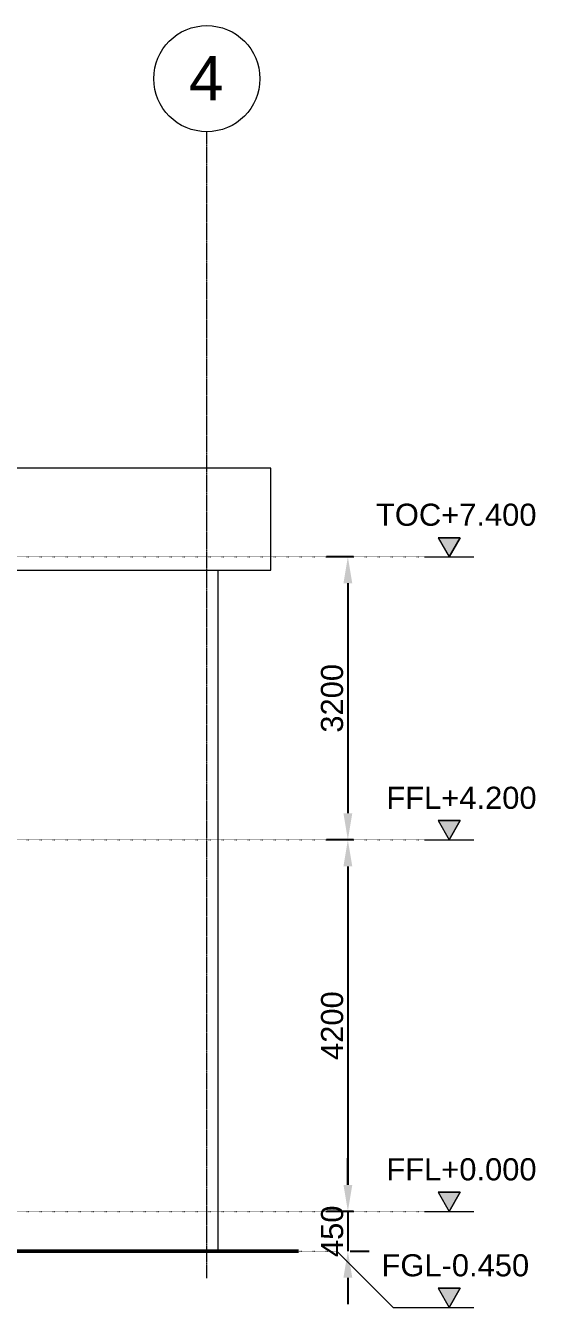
# Model space of a CAD drawing. Header units: millimetres. Extents: x -22696 to 333987, y -7117 to 2643871.
# Drawn here: x 151552 to 157316, y -1085 to 13405 of the extents above; entities that cross this region are included whole.
import ezdxf

# ---------------------------------------------------------------- set-up
doc = ezdxf.new("R2010")
doc.units = ezdxf.units.MM
doc.linetypes.add('Dot 2mm', pattern=[2, 0, -2])
doc.linetypes.add('Grid Line', pattern=[22.225, 12.7, -3.175, 3.175, -3.175])
for name, color, linetype, lineweight in [('A_Center_Line', 7, 'Continuous', 9), ('A_Col_Ele', 7, 'Continuous', 18), ('A_Dim1', 7, 'Continuous', 9), ('A_level', 7, 'Continuous', 9), ('A_Level_tag', 7, 'Continuous', 9), ('A_LINE', 94, 'Continuous', 18), ('A_Wall_Ele', 7, 'Continuous', 9)]:
    doc.layers.add(name, color=color, linetype=linetype, lineweight=lineweight)
doc.styles.add('Arial', font='arial.ttf', dxfattribs={"height": 250})
doc.styles.add('Arial_4', font='arial.ttf', dxfattribs={"height": 500})
doc.dimstyles.new('MM_Diagonal_-_2_5mm_Arial', dxfattribs={"dimscale": 304.8, "dimtxt": 255.06485, "dimasz": 0.984252, "dimexe": 0.787402, "dimexo": 0.492126, "dimgap": 0.164042, "dimtad": 1, "dimdec": 0, "dimzin": 0, "dimdsep": 46, "dimtxsty": 'Arial', "dimsah": 1, "dimcen": 0.09, "dimazin": 0, "dimtfac": 1, "dimtdec": 4, "dimtix": 1, "dimtmove": 0, "dimatfit": 3, "dimfxl": 0, "dimtvp": 1, "dimtolj": 1, "dimtzin": 0, "dimarcsym": 0})

# ---------------------------------------------------------------- blocks, each defined once
blk = doc.blocks.new('Level - MM_Level Head - Down Aerrow_Meter_FFL_-431252-East Elevation')
at = {"layer": 'A_Level_tag'}
blk.add_hatch(color=256, dxfattribs=at).paths.add_polyline_path([(14490, 0), (14365, 217), (14615, 217)])
for p, q in [((14365, 217), (14490, 0)), ((14365, 217), (14615, 217)), ((14615, 217), (14365, 217)), ((14365, 217), (14490, 0)), ((14615, 217), (14490, 0)), ((14490, 0), (14615, 217)), ((14212, 0), (14768, 0))]:
    blk.add_line(p, q, dxfattribs=at)
blk = doc.blocks.new('Level - MM_Level Head - Down Aerrow_Meter_FGL_-431475-East Elevation')
at = {"layer": 'A_Level_tag'}
blk.add_hatch(color=256, dxfattribs=at).paths.add_polyline_path([(14490, -1085), (14365, -868), (14615, -868)])
for p, q in [((14365, -868), (14490, -1085)), ((14365, -868), (14615, -868)), ((14615, -868), (14365, -868)), ((14365, -868), (14490, -1085)), ((14615, -868), (14490, -1085)), ((14490, -1085), (14615, -868)), ((14212, -1085), (14768, -1085))]:
    blk.add_line(p, q, dxfattribs=at)
blk = doc.blocks.new('Grid - MM_Grid Head - Circle-325942-East Elevation')
at = {"layer": 'A_Center_Line'}
blk.add_circle((11750, 12805), 600, dxfattribs=at)
blk = doc.blocks.new('DIMBLOCK72-East Elevation')
at = {"layer": 'A_Dim1', "color": 0, "lineweight": -2}
for p, q in [((155258, 4200), (154956, 4200)), ((155196, 3900), (155196, 300)), ((155258, 0), (154956, 0))]:
    blk.add_line(p, q, dxfattribs=at)
at = {"layer": 'A_Dim1', "color": 0}
for points in [[(155146, 3900), (155246, 3900), (155196, 4200)], [(155146, 300), (155246, 300), (155196, 0)]]:
    blk.add_solid(points, dxfattribs=at)
at = {"layer": 'Defpoints', "color": 0}
for p in [(155408, 4200), (155408, 0), (155196, 0)]:
    blk.add_point(p, dxfattribs=at)
at = {"layer": 'A_Dim1', "color": 0, "insert": (155019, 2100), "char_height": 250, "width": 922.94, "attachment_point": 5, "rotation": 90, "style": 'Arial'}
blk.add_mtext('\\A1;4200', dxfattribs=at)
blk = doc.blocks.new('Level - MM_Level Head - Down Aerrow_Meter_TOC_-432144-East Elevation')
at = {"layer": 'A_Level_tag'}
blk.add_hatch(color=256, dxfattribs=at).paths.add_polyline_path([(14490, 7400), (14365, 7616), (14615, 7616)])
for p, q in [((14365, 7616), (14490, 7400)), ((14365, 7616), (14615, 7616)), ((14615, 7616), (14365, 7616)), ((14365, 7616), (14490, 7400)), ((14615, 7616), (14490, 7400)), ((14490, 7400), (14615, 7616)), ((14212, 7400), (14768, 7400))]:
    blk.add_line(p, q, dxfattribs=at)
blk = doc.blocks.new('DIMBLOCK73-East Elevation')
at = {"layer": 'A_Dim1', "color": 0, "lineweight": -2}
for p, q in [((155258, 7400), (154956, 7400)), ((155196, 7100), (155196, 4500)), ((155258, 4200), (154956, 4200))]:
    blk.add_line(p, q, dxfattribs=at)
at = {"layer": 'A_Dim1', "color": 0}
for points in [[(155146, 7100), (155246, 7100), (155196, 7400)], [(155146, 4500), (155246, 4500), (155196, 4200)]]:
    blk.add_solid(points, dxfattribs=at)
at = {"layer": 'Defpoints', "color": 0}
for p in [(155408, 7400), (155196, 4200), (155408, 4200)]:
    blk.add_point(p, dxfattribs=at)
at = {"layer": 'A_Dim1', "color": 0, "insert": (155018, 5800), "char_height": 250, "width": 922.94, "attachment_point": 5, "rotation": 90, "style": 'Arial'}
blk.add_mtext('\\A1;3200', dxfattribs=at)
blk = doc.blocks.new('DIMBLOCK74-East Elevation')
at = {"layer": 'A_Dim1', "color": 0, "lineweight": -2}
for p, q in [((155196, 300), (155196, 600)), ((155258, 0), (154956, 0)), ((155196, 0), (155196, -450)), ((155221, -450), (155436, -450)), ((155196, -750), (155196, -1050))]:
    blk.add_line(p, q, dxfattribs=at)
at = {"layer": 'A_Dim1', "color": 0}
for points in [[(155146, 300), (155246, 300), (155196, 0)], [(155146, -750), (155246, -750), (155196, -450)]]:
    blk.add_solid(points, dxfattribs=at)
at = {"layer": 'Defpoints', "color": 0}
for p in [(155408, 0), (155071, -450), (155196, -450)]:
    blk.add_point(p, dxfattribs=at)
at = {"layer": 'A_Dim1', "color": 0, "insert": (155019, -225), "char_height": 250, "width": 692.21, "attachment_point": 5, "rotation": 90, "style": 'Arial'}
blk.add_mtext('\\A1;450', dxfattribs=at)

msp = doc.modelspace()

# ---------------------------------------------------------------- linework, layer by layer
at = {"layer": 'A_Center_Line', "color": 8, "linetype": 'Grid Line'}
msp.add_line((153601.4, -754.8), (153601.4, 12204.5), dxfattribs=at)
at = {"layer": 'A_Col_Ele', "color": 7}
msp.add_line((153726.4, 7250), (153726.4, -450), dxfattribs=at)
at = {"layer": 'A_level', "linetype": 'Dot 2mm'}
for p, q in [((140544.7, 7400), (156341.5, 7400)), ((140544.7, 4200), (156341.5, 4200)), ((140544.7, 0), (156341.5, 0)), ((140544.7, -450), (155071.5, -450))]:
    msp.add_line(p, q, dxfattribs=at)
at = {"layer": 'A_level'}
for p, q in [((155071.5, -450), (155706.5, -1085)), ((155706.5, -1085), (156341.5, -1085))]:
    msp.add_line(p, q, dxfattribs=at)
at = {"layer": 'A_LINE', "color": 5, "lineweight": 50}
msp.add_line((154639.6, -450), (140101.4, -450), dxfattribs=at)
at = {"layer": 'A_Wall_Ele', "color": 7}
for p, q in [((154326.4, 8400), (141126.4, 8400)), ((154326.4, 7250), (154326.4, 8400)), ((141126.4, 7250), (154326.4, 7250))]:
    msp.add_line(p, q, dxfattribs=at)

# ---------------------------------------------------------------- block references
at = {"layer": 'A_Center_Line'}
msp.add_blockref('Grid - MM_Grid Head - Circle-325942-East Elevation', (141851.4, 0), dxfattribs=at)
at = {"layer": 'A_Level_tag'}
for name, p in [('Level - MM_Level Head - Down Aerrow_Meter_TOC_-432144-East Elevation', (141851.4, 0)), ('Level - MM_Level Head - Down Aerrow_Meter_FFL_-431252-East Elevation', (141851.4, 4200)), ('Level - MM_Level Head - Down Aerrow_Meter_FFL_-431252-East Elevation', (141851.4, 0)), ('Level - MM_Level Head - Down Aerrow_Meter_FGL_-431475-East Elevation', (141851.4, 0))]:
    msp.add_blockref(name, p, dxfattribs=at)

# ---------------------------------------------------------------- texts
at = {"layer": 'A_Center_Line', "insert": (153399.8, 13060.4), "char_height": 500, "width": 481.012, "attachment_point": 1, "style": 'Arial_4'}
msp.add_mtext('4', dxfattribs=at)
at = {"layer": 'A_Level_tag', "char_height": 250, "attachment_point": 1, "style": 'Arial'}
for s, insert, width in [('TOC+7.400', (155514, 8000.6), 2196.624), ('FFL+4.200', (155631.2, 4800.6), 2044.303), ('FFL+0.000', (155631.2, 600.6), 2044.303), ('FGL-0.450', (155576.5, -484.4), 2012.236)]:
    msp.add_mtext(s, dxfattribs=dict(at, insert=insert, width=width))

# ---------------------------------------------------------------- dimensions: what is measured, and where the dimension line sits
at = {"layer": 'A_Dim1'}
for base, p1, p2, override, picture, middle in [((155196.2, 4200), (155408.4, 7400), (155408.4, 4200), {"dimpost": '<>', "dimfxl": 3200}, 'DIMBLOCK73-East Elevation', (155018.5, 5800)), ((155196.2, 0), (155408.4, 4200), (155408.4, 0), {"dimpost": '<>', "dimfxl": 4200}, 'DIMBLOCK72-East Elevation', (155018.6, 2100)), ((155196.2, -450), (155408.4, 0), (155071.5, -450), {"dimpost": '<>', "dimfxl": 562.13023}, 'DIMBLOCK74-East Elevation', (155018.6, -225))]:
    dim = msp.add_linear_dim(base=base, p1=p1, p2=p2, angle=90, dimstyle='MM_Diagonal_-_2_5mm_Arial', override=override, dxfattribs=at)
    dim.commit()
    dim.dimension.update_dxf_attribs({"geometry": picture, "text_midpoint": middle})

doc.saveas('drawing.dxf')
